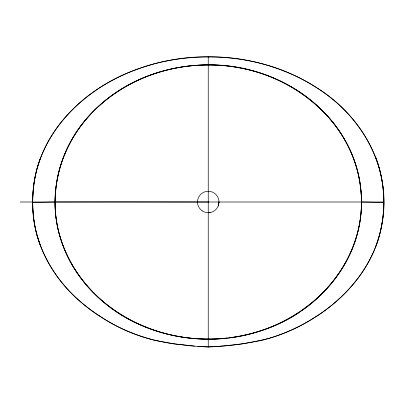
<?xml version="1.0" encoding="UTF-8"?>
<svg xmlns="http://www.w3.org/2000/svg" width="404" height="404" viewBox="0 0 404 404"><rect width="100%" height="100%" fill="white"/><g stroke="black" fill="none" stroke-linecap="round" stroke-linejoin="round"><path stroke-width="0.61" d="M218.993 202L218.2 206.055M226.599 338.098C158.014 346.415 82.608 307.621 60.943 239.718C46.849 197.086 58.989 148.293 89.294 115.595C119.367 82.679 163.953 64.918 208.242 64.913A170.023 170.023 0 0 1 250.712 70.276C296.799 81.835 338.441 115.191 354.338 160.706A123.836 123.836 0 0 1 361.469 202C361.913 282.032 284.27 340.668 208.242 339.087C191.37 339.082 174.503 336.582 158.373 331.623C115.014 318.564 76.71 285.896 61.862 242.491A123.781 123.781 0 0 1 55.015 202A124.013 124.013 0 0 1 64.034 155.772C81.088 112.655 121.397 81.467 165.776 70.286A170.023 170.023 0 0 1 208.242 64.923C284.254 63.317 361.939 121.978 361.454 202A123.952 123.952 0 0 1 352.768 247.425M37.158 168.327C57.994 96.071 136.911 56.095 208.242 56.853C278.866 55.959 356.106 95.092 378.538 165.569A127.679 127.679 0 0 1 383.765 202.515M379.265 235.926C370.094 269.418 345.864 297.026 317.297 315.872M40.693 157.444C37.37 166.312 35.087 175.548 33.815 184.926A130.164 130.164 0 0 0 33.184 213.423C36.219 256.065 64.125 293.178 99.187 315.872M375.791 246.556C379.8 235.921 382.28 224.735 383.3 213.423A130.164 130.164 0 0 0 382.669 184.926C381.396 175.548 379.114 166.312 375.791 157.444M352.793 247.435C342.754 273.059 324.372 295.026 301.778 310.575M299.076 312.398C278.326 326.063 254.338 334.618 229.719 337.734M259.57 340.759L242.673 343.804L225.518 345.748L208.242 347.147L197.869 346.344M210.277 212.56L208.242 212.751M37.198 235.931A127.437 127.437 0 0 1 32.709 202.515L55.03 202A375.023 3.646 0.1 0 1 124.654 201.914L208.242 202M20.2 202L383.8 202M361.454 202L383.8 202.515A127.437 127.437 0 0 1 379.285 235.931M194.415 346.056L173.811 343.804L156.914 340.759M40.693 246.556L37.218 235.926M208.242 56.853L208.242 347.147M317.226 315.761A174.291 174.291 0 0 1 259.6 340.875M32.709 202.515A128.118 128.118 0 0 1 37.143 168.322M156.883 340.875A174.291 174.291 0 0 1 99.258 315.761M32.891 195.142C29.901 237.229 50.919 278.083 83.381 304.091A209.711 209.711 0 0 0 105.212 319.65C128.629 334.073 155.424 342.274 182.724 344.89C211.615 349.036 241.102 345.364 269.236 338.269C321.938 322.362 371.614 281.048 381.785 224.781C392.597 170.685 362.989 116.418 317.312 88.158C270.236 57.393 210.06 49.813 155.924 63.383A226.225 226.225 0 0 0 127.735 72.897C78.174 93.526 34.885 139.259 32.891 195.142M55.267 195.47C51.621 252.106 90.885 304.919 142.319 325.715A168.377 168.377 0 0 0 164.14 333.275C188.809 339.85 214.938 340.814 240.032 336.088A171.958 171.958 0 0 0 262.438 330.194C321.715 311.762 368.726 251.743 360.595 188.239A125.432 125.432 0 0 0 355.212 163.499C351.389 151.596 345.551 140.456 338.638 130.073A137.466 137.466 0 0 0 318.695 107.03C289.082 79.497 248.601 64.943 208.373 64.918A180.79 180.79 0 0 0 184.487 66.579C168.412 68.922 152.651 73.432 137.9 80.255A151.525 151.525 0 0 0 115.579 92.87C90.41 109.868 70.513 134.946 61.115 163.943A127.356 127.356 0 0 0 55.954 187.643L55.267 195.47M202.217 210.903A10.751 10.751 0 0 0 218.968 202.768A10.751 10.751 0 0 0 203.545 192.329A10.751 10.751 0 0 0 202.217 210.903"/></g></svg>
